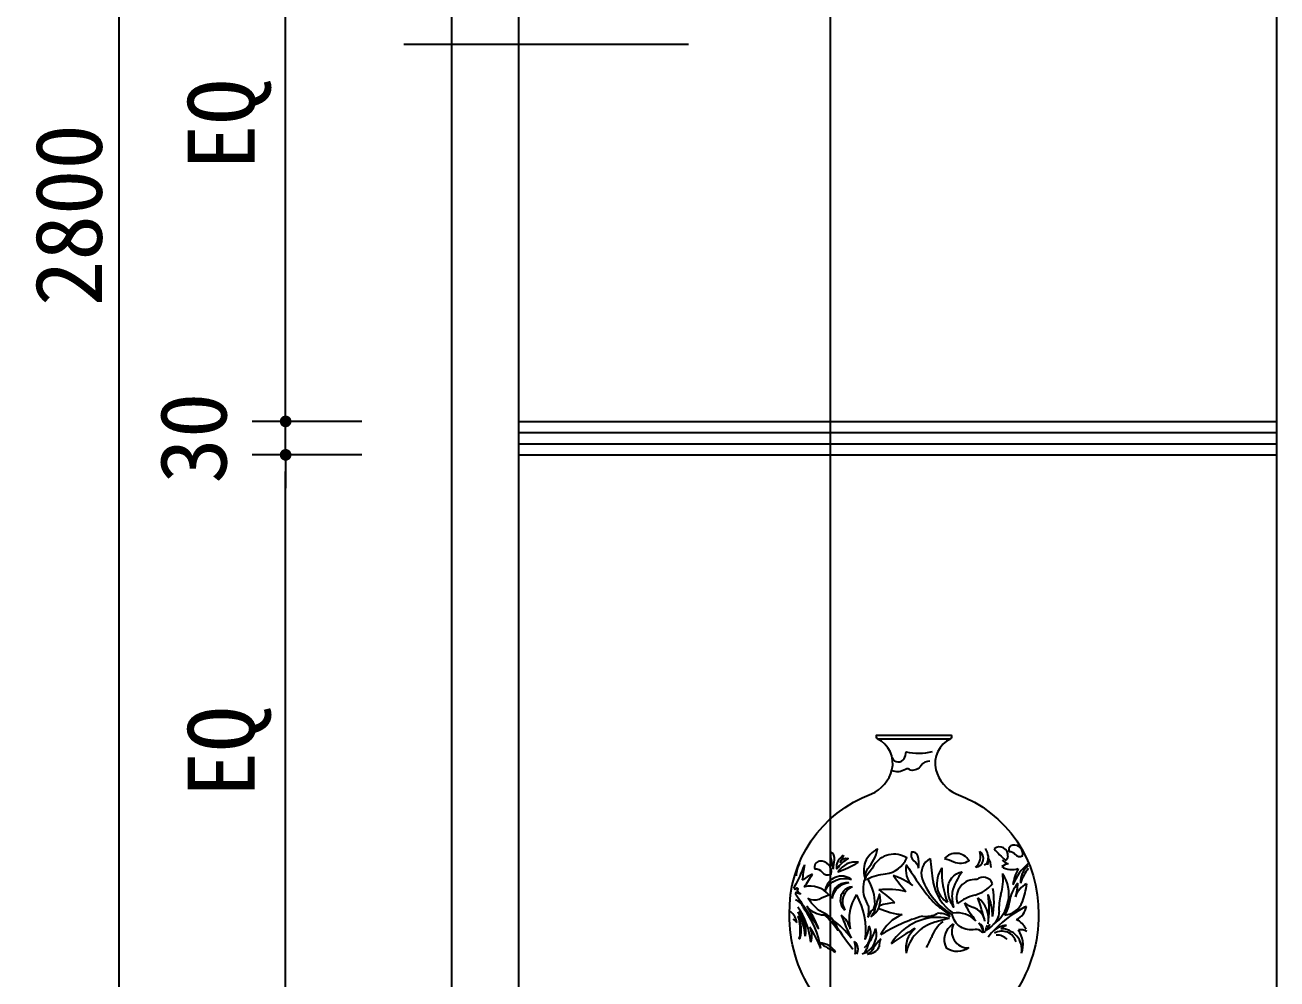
# Model space of a CAD drawing. Extents: x 493 to 4504, y 3788 to 7712.
# Drawn here: x 493 to 1616, y 5155 to 6010 of the extents above; entities that cross this region are included whole.
import ezdxf

# ---------------------------------------------------------------- set-up
doc = ezdxf.new("R2010")
doc.units = 0
doc.header["$MEASUREMENT"] = 0
doc.layers.get('0').update_dxf_attribs({"linetype": 'CONTINUOUS'})
doc.layers.get('DEFPOINTS').update_dxf_attribs({"color": 3, "linetype": 'CONTINUOUS'})
for name, color, linetype in [('3', 3, 'CONTINUOUS'), ('4', 4, 'CONTINUOUS'), ('7', 7, 'CONTINUOUS'), ('DIM', 3, 'CONTINUOUS'), ('TEXT', 3, 'CONTINUOUS')]:
    doc.layers.add(name, color=color, linetype=linetype)
doc.styles.add('HZ', font='')
doc.styles.get('HZ').set_extended_font_data('仿宋_GB2312')
doc.dimstyles.get("Standard").update_dxf_attribs({"dimscale": 30, "dimtxt": 2, "dimasz": 0.5, "dimexe": 1, "dimexo": 1, "dimgap": 0.5, "dimtad": 1, "dimdec": 0, "dimtxsty": 'HZ', "dimblk1": 'DOT', "dimblk2": 'DOT', "dimsah": 1, "dimcen": 0, "dimclrd": 256, "dimclre": 256, "dimclrt": 256, "dimazin": 3, "dimtfac": 0.5, "dimtdec": 4, "dimtmove": 0, "dimatfit": 3, "dimtolj": 1, "dimtzin": 0})

# ---------------------------------------------------------------- blocks, each defined once
blk = doc.blocks.new('_DOT')
at = {"color": 0, "linetype": 'BYBLOCK'}
blk.add_line((-0.35, 0), (-1, 0), dxfattribs=at)
at = {"color": 0, "linetype": 'BYBLOCK', "const_width": 0.35}
blk.add_lwpolyline([(-0.175, 0, 1), (0.175, 0, 1)], format="xyb", close=True, dxfattribs=at)
blk = doc.blocks.new('*D12')
at = {"linetype": 'BYBLOCK', "ltscale": 100}
for p, q in [((681.8, 7239.7), (516.8, 7239.7)), ((546.8, 4454.7), (546.8, 7224.7)), ((681.8, 4439.7), (516.8, 4439.7))]:
    blk.add_line(p, q, dxfattribs=at)
at = {"layer": 'DEFPOINTS', "color": 0, "linetype": 'BYBLOCK', "ltscale": 100}
for p in [(546.8, 7239.7), (711.8, 7239.7), (711.8, 4439.7)]:
    blk.add_point(p, dxfattribs=at)
at = {"linetype": 'BYBLOCK', "ltscale": 100, "xscale": 15, "yscale": 15, "zscale": 15}
for p, rotation in [((546.8, 7239.7), 90), ((546.8, 4439.7), 270)]:
    blk.add_blockref('_DOT', p, dxfattribs=dict(at, rotation=rotation))
at = {"linetype": 'BYBLOCK', "ltscale": 100, "insert": (501.8, 5839.7), "char_height": 60, "attachment_point": 5, "rotation": 90, "style": 'HZ'}
blk.add_mtext('\\A1;2800', dxfattribs=at)
blk = doc.blocks.new('*D29')
at = {"linetype": 'BYBLOCK', "ltscale": 100}
for p, q in [((795.4, 5624.7), (697, 5624.7)), ((727, 5107.2), (727, 5609.7)), ((795.4, 5092.2), (697, 5092.2))]:
    blk.add_line(p, q, dxfattribs=at)
at = {"layer": 'DEFPOINTS', "color": 0, "linetype": 'BYBLOCK', "ltscale": 100}
for p in [(727, 5624.7), (825.4, 5624.7), (825.4, 5092.2)]:
    blk.add_point(p, dxfattribs=at)
at = {"linetype": 'BYBLOCK', "ltscale": 100, "xscale": 15, "yscale": 15, "zscale": 15}
for p, rotation in [((727, 5624.7), 90), ((727, 5092.2), 270)]:
    blk.add_blockref('_DOT', p, dxfattribs=dict(at, rotation=rotation))
at = {"linetype": 'BYBLOCK', "ltscale": 100, "insert": (676.8, 5358.5), "char_height": 60, "attachment_point": 5, "rotation": 90, "style": 'HZ'}
blk.add_mtext('\\A1;EQ', dxfattribs=at)
blk = doc.blocks.new('*D28')
at = {"linetype": 'BYBLOCK', "ltscale": 100}
for p, q in [((795.4, 6187.2), (697, 6187.2)), ((727, 5669.7), (727, 6172.2)), ((795.4, 5654.7), (697, 5654.7))]:
    blk.add_line(p, q, dxfattribs=at)
at = {"layer": 'DEFPOINTS', "color": 0, "linetype": 'BYBLOCK', "ltscale": 100}
for p in [(727, 6187.2), (825.4, 6187.2), (825.4, 5654.7)]:
    blk.add_point(p, dxfattribs=at)
at = {"linetype": 'BYBLOCK', "ltscale": 100, "xscale": 15, "yscale": 15, "zscale": 15}
for p, rotation in [((727, 6187.2), 90), ((727, 5654.7), 270)]:
    blk.add_blockref('_DOT', p, dxfattribs=dict(at, rotation=rotation))
at = {"linetype": 'BYBLOCK', "ltscale": 100, "insert": (676.8, 5921), "char_height": 60, "attachment_point": 5, "rotation": 90, "style": 'HZ'}
blk.add_mtext('\\A1;EQ', dxfattribs=at)
blk = doc.blocks.new('*D5')
at = {"linetype": 'BYBLOCK', "ltscale": 100}
for p, q in [((727, 5669.7), (727, 5684.7)), ((795.4, 5654.7), (697, 5654.7)), ((727, 5624.7), (727, 5654.7)), ((727, 5624.7), (727, 5654.7)), ((795.4, 5624.7), (697, 5624.7)), ((727, 5609.7), (727, 5594.7))]:
    blk.add_line(p, q, dxfattribs=at)
at = {"layer": 'DEFPOINTS', "color": 0, "linetype": 'BYBLOCK', "ltscale": 100}
for p in [(727, 5654.7), (825.4, 5654.7), (825.4, 5624.7)]:
    blk.add_point(p, dxfattribs=at)
at = {"linetype": 'BYBLOCK', "ltscale": 100, "xscale": 15, "yscale": 15, "zscale": 15}
for p, rotation in [((727, 5654.7), 270), ((727, 5624.7), 90)]:
    blk.add_blockref('_DOT', p, dxfattribs=dict(at, rotation=rotation))
at = {"linetype": 'BYBLOCK', "ltscale": 100, "insert": (644.5, 5639.7), "char_height": 60, "attachment_point": 5, "rotation": 90, "style": 'HZ'}
blk.add_mtext('\\A1;30', dxfattribs=at)

msp = doc.modelspace()

# ---------------------------------------------------------------- linework, layer by layer
at = {"layer": '3'}
for p, q in [((936, 5644.7), (1616, 5644.7)), ((936, 5634.7), (1616, 5634.7)), ((1257.7, 5370), (1323.3, 5370))]:
    msp.add_line(p, q, dxfattribs=at)
for points in [[(1271, 5353, 0.606622), (1281.7, 5352.1, 0.120337), (1283.4, 5358.4, 0.117745), (1307.1, 5358.6)], [(1304.8, 5349.9, 0.290031), (1297, 5346.2, -0.295613), (1287.5, 5341.9, 0.355652), (1282.8, 5342.6, -0.230831), (1270.5, 5341.4)], [(1192.2, 5257.1, -0.032131), (1183.2, 5237.2, 1.400325), (1184.9, 5236.2, -1.177981), (1185.7, 5234.4, 0.125511), (1188.8, 5231.1, -0.194497), (1185.5, 5232.3, 0.993305), (1184.8, 5230.3, 0.004724), (1195.4, 5214.8, -0.01818), (1204.9, 5200, 0.061215), (1194.6, 5219.6, 0.211468), (1209.9, 5212.1, -0.083111), (1222.3, 5198.5, 0.223297), (1210.5, 5213.4, -0.137289), (1195.6, 5226.8, 0.156675), (1205.6, 5226.2, -0.064959), (1214.3, 5230.2, 0.280111), (1192.2, 5237.3, 0.016428), (1199.5, 5248.8)], [(1240.9, 5259.4, 0.301927), (1222.5, 5250.8, 0.024274), (1231.3, 5254.5, 0.021693), (1240.5, 5259.4, 0.021693)], [(1315.6, 5254.3, 0.204951), (1311.5, 5235.6, 0.207386), (1320.5, 5223.5)], [(1207, 5182.1, 0.119493), (1191.8, 5217.7, 0.233267), (1184.2, 5225.7)], [(1356.1, 5203, 0.019058), (1354.6, 5198.4, -0.561912), (1351.3, 5196.6, 0.327403), (1345.4, 5199.1, -0.418583), (1324.8, 5212.5)]]:
    msp.add_lwpolyline(points, format="xyb", dxfattribs=at)
for points in [[(1217.9, 5253.1, 0.002838), (1219.3, 5261.6, 0.314731), (1215.9, 5268.7, 0.107645), (1216.5, 5260.4, -0.021592)], [(1227.4, 5265.7, 0.021668), (1224.3, 5259.5, -0.40319), (1231.4, 5262.6, 0.124822), (1221.4, 5253.4, -0.306833)], [(1249, 5210.2, 0.061158), (1252.1, 5215.4, 0.226586), (1255.6, 5221.4, 0.140151), (1249.1, 5244.4, -0.124084), (1265.1, 5248.9, 0.263153), (1284.1, 5263.2, 0.426123), (1254.6, 5256.4, -0.035381), (1247.2, 5246.4, 0.17877), (1245.8, 5228.3, 0.034637), (1249.6, 5220.2, -0.110997)], [(1249, 5253.7, 0.1311), (1257.9, 5271, 0.415852), (1247.2, 5243.7, -0.193778)], [(1294.6, 5254.1, 0.114441), (1294, 5265.2, 0.408028), (1288.3, 5268.4, 0.334223), (1290.5, 5260.8, -0.196774)], [(1317.8, 5262.6, -0.069254), (1326.2, 5259.9, 0.265179), (1339.9, 5260.9, 0.50566)], [(1381.1, 5266.7, 0.365466), (1387.9, 5265.1, 0.518595), (1379.2, 5274.7, 0.49713), (1375.8, 5268.9, -0.26654)], [(1208, 5250.7, 0.365466), (1216.2, 5248.7, 0.518595), (1205.8, 5260.3, 0.49713), (1201.7, 5253.4, -0.26654)], [(1234.6, 5243.9, 0.579837), (1210.9, 5233.9, -0.381939)], [(1333.8, 5250.8, 0.101223), (1324.8, 5232.3, 0.099713), (1326, 5219.1, -0.134598), (1321.1, 5235.1, -0.372428)], [(1251.8, 5210.5, 0.349216), (1259.6, 5230.7, 0.026318), (1255.4, 5217, -0.133366)], [(1187.3, 5192, 1.245656), (1188.5, 5191.6, 0.168659), (1186.7, 5210.7, -0.083715), (1188, 5193.1, -0.215575)], [(1326, 5204.1, 0.565129), (1339.4, 5182.5, -0.307637), (1320, 5182.1, -0.413777)]]:
    msp.add_lwpolyline(points, format="xyb", close=True, dxfattribs=at)
for centre, radius, start, end in [((1337, 5264.9), 13.2, 311.9058, 18.677), ((1344.9, 5262.8), 7.85, 277.1703, 53.4125), ((1339.6, 5262.2), 17.8, 343.2323, 32.1956), ((1367.3, 5265.6), 7.55, 353.7565, 129.5702), ((1443.4, 5340.1), 106.1, 220.3509, 228.034), ((1213.6, 5245.5), 28.9, 153.2449, 176.5843), ((1398.3, 5223), 208.9, 170.6155, 174.4585), ((1303.2, 5252.9), 20.1, 167.6427, 225.9369), ((1698.7, 5526.1), 494.6, 212.9319, 216.6902), ((1312.5, 5249.3), 15.4, 118.9393, 197.9696), ((1507.3, 5277.2), 202.7, 184.0844, 190.0079), ((1351.2, 5262.6), 6.01, 293.1837, 6.2451), ((1343.6, 5254.8), 16, 359.1634, 31.8611), ((1381.6, 5235.6), 23.4, 106.7686, 121.7899), ((1378.6, 5270.7), 17.9, 238.4409, 287.6694), ((1380.5, 5273.5), 16.5, 228.034, 250.0979), ((1370.3, 5265.3), 4.58, 297.857, 353.7565), ((1424.7, 5221.1), 48.9, 130.5123, 158.2452), ((1404.4, 5241.8), 18.4, 128.3822, 183.3906), ((1219.5, 5205.9), 47.3, 115.0532, 128.0104), ((1820.9, 5667.5), 691.2, 217.4302, 218.9498), ((1253.4, 5189.9), 60.5, 53.4019, 72.1326), ((1356.8, 5266.7), 63, 200.6192, 239.5077), ((1392.8, 5250.7), 77.3, 177.368, 200.6471), ((1345.2, 5227.4), 16.5, 83.9968, 197.2832), ((1352.7, 5237.1), 8.82, 22.4487, 130.5101), ((1342.2, 5230.7), 33.4, 304.5184, 33.5119), ((1319.7, 5244.1), 50.7, 344.268, 5.719), ((1423.1, 5232.5), 44.4, 151.485, 171.1752), ((1438.3, 5221.4), 55.8, 144.3246, 159.7319), ((1230.1, 5228.1), 12.9, 81.2975, 185.1639), ((1233.3, 5224.5), 16.4, 94.5404, 170.6806), ((1236.2, 5225.6), 11.8, 94.7696, 183.7421), ((1240.8, 5224.1), 14.4, 112.5834, 211.946), ((1266.7, 5162.8), 72.2, 76.6733, 96.0308), ((1226.3, 5180), 63.7, 42.4861, 59.0012), ((1350.7, 5249.6), 43.8, 190.0079, 234.9954), ((1337.5, 5258.3), 29.4, 285.1309, 322.6193), ((1296.3, 5223.9), 66, 348.3883, 10.5495), ((1406.2, 5220.6), 30.1, 138.1938, 174.4156), ((1306.9, 5247.7), 77.2, 345.5645, 354.7743), ((1398.9, 5223.7), 17.9, 114.3428, 164.3881), ((1324.3, 5247.4), 67.7, 339.7818, 353.7071), ((1236.9, 5225.7), 12.5, 183.7421, 227.8492), ((1270.5, 5208.5), 38.2, 145.4566, 193.4948), ((1182.8, 5198.7), 64.5, 352.297, 29.1538), ((1278.3, 5158.6), 64.6, 94.4964, 106.8488), ((1355.3, 5270.2), 66.3, 216.6902, 231.6144), ((1357.8, 5182.9), 48.7, 105.1309, 125.6706), ((1356.5, 5254.4), 37.7, 236.6603, 250.2634), ((1406, 5257), 78.1, 205.9374, 219.9346), ((1113.5, 5144.1), 248.6, 14.584, 19.5678), ((1334.6, 5208.7), 22.9, 348.3929, 54.656), ((1266.5, 5217.2), 91.4, 351.7252, 8.2748), ((1304.5, 5209.5), 56.5, 1.1856, 21.7226), ((1413.1, 5217.8), 46.4, 164.268, 183.6096), ((1370.5, 5230.4), 18.4, 274.7097, 339.7818), ((1352, 5225.9), 24.3, 325.1996, 354.4156), ((1169.9, 5203.1), 15.6, 7.0222, 50.3523), ((1130.8, 5180.4), 67.7, 6.308, 34.7462), ((1128.5, 5186.4), 64.9, 5.9365, 26.0717), ((1167.3, 5197.5), 26.2, 350.3197, 41.6885), ((1211.9, 5194.2), 22.2, 13.8773, 52.8659), ((1597, 5359.3), 399.9, 201.6263, 204.8197), ((1286.1, 5276.3), 64.2, 245.1245, 264.519), ((1292.9, 5179.4), 35.5, 111.4124, 155.3817), ((1340.8, 5066.8), 150.5, 106.4209, 122.1797), ((1312.5, 5160.2), 49.8, 78.606, 148.4493), ((1301.4, 5230.7), 19.9, 260.8467, 299.7995), ((1312.8, 5196.4), 17.2, 54.1295, 95.2383), ((1306.4, 5200.7), 19.1, 30.1827, 66.3152), ((1329.3, 5190.6), 23.4, 44.0469, 99.0462), ((1338.4, 5203.8), 16, 10.2758, 70.2634), ((1432.2, 5133.6), 95.3, 119.5962, 141.9419), ((1353.5, 5214), 13.3, 305.0558, 3.6096), ((1376.7, 5221.6), 14.7, 293.0022, 352.82), ((1460.6, 5083.6), 152.8, 116.9493, 119.5962), ((1178.7, 5201.8), 7.41, 25.2497, 62.6561), ((1179.4, 5193.3), 19.6, 343.8846, 23.7525), ((1090.9, 5134.5), 125.5, 22.2791, 32.0614), ((1175.5, 5148.8), 72.4, 36.0403, 54.5916), ((1415.3, 5326.4), 230.7, 210.9378, 218.9193), ((1238.7, 5194.6), 18.2, 286.7832, 17.2213), ((1235.7, 5195.3), 16.2, 309.4523, 25.9518), ((1220.8, 5204.3), 29.5, 331.189, 356.2904), ((1228, 5205.7), 28.6, 325.1289, 348.6288), ((1384.3, 5029.9), 193.7, 118.6504, 126.1599), ((1306.3, 5182), 23.2, 129.7586, 189.9727), ((1319.1, 5170.4), 36.5, 105.782, 168.1235), ((1337.3, 5180.1), 33.4, 128.6645, 159.1426), ((1414, 4834.8), 385.3, 103.7697, 105.782), ((1346.5, 5198.8), 6.2, 347.8172, 69.8278), ((1337.3, 5193.8), 15.6, 13.7313, 43.9137), ((1347.8, 5207), 11.1, 313.3947, 343.3298), ((1348.7, 5214.3), 16.8, 293.5284, 318.0357), ((1373.8, 5186.1), 16.6, 91.3918, 136.1957), ((1380.1, 5185.4), 18.5, 111.2334, 129.221), ((1368.3, 5180.8), 19, 351.5247, 89.6993), ((1374.3, 5191.3), 18.6, 25.4119, 64.0129), ((1386.3, 5189), 9.88, 57.0501, 102.504), ((1366, 5185.5), 22.3, 340.2491, 35.8678), ((1274.9, 5287), 121.3, 235.431, 243.1281), ((1205.1, 5169.4), 17.7, 31.9628, 86.5964), ((1231.5, 5181.4), 8.93, 330.1718, 50.894), ((1213.6, 5181.3), 24.6, 349.8595, 16.689), ((1268.4, 5177.5), 20.6, 145.1289, 166.8959), ((1312.4, 5144.5), 69.4, 138.2044, 147.9913), ((1274.9, 5184.5), 15.6, 156.4507, 183.7949), ((1252.2, 5212.5), 57.7, 329.2659, 339.1426), ((1369.3, 5184.3), 13.3, 15.7028, 119.7632), ((1365.4, 5182.9), 11.2, 39.1613, 95.3462), ((1241.4, 5183.8), 7.12, 290.6657, 346.8959), ((1248.3, 5189.7), 12.7, 272.2363, 330.6321), ((1243.8, 5187.4), 11.5, 295.916, 327.9913)]:
    msp.add_arc(centre, radius, start, end, dxfattribs=at)
at = {"layer": '4'}
for p, q in [((876, 4439.7), (876, 6839.7)), ((936, 4439.7), (936, 6839.7)), ((1616, 4439.7), (1616, 6839.7))]:
    msp.add_line(p, q, dxfattribs=at)
msp.add_lwpolyline([(1235.7, 5112.9, -0.146953), (1199.2, 5143.3, -0.150583), (1178.9, 5212.7, -0.321292), (1252.4, 5320.6, 0.224308), (1270.8, 5342.4, 0.358073), (1257.7, 5370, -0.263255), (1257, 5373.4), (1324, 5373.4, -0.262495), (1323.3, 5370, 0.358073), (1310.2, 5342.4, 0.224308), (1328.5, 5320.6, -0.321292), (1402.1, 5212.7, -0.150583), (1381.7, 5143.3, -0.146953), (1345.3, 5112.9)], format="xyb", dxfattribs=at)
at = {"layer": '7'}
for p, q in [((936, 5654.7), (1616, 5654.7)), ((936, 5624.7), (1616, 5624.7))]:
    msp.add_line(p, q, dxfattribs=at)
at = {"layer": 'TEXT', "ltscale": 100}
msp.add_line((1215.5, 7382.2), (1215.5, 4399.1), dxfattribs=at)
at = {"layer": 'TEXT', "color": 1}
msp.add_line((833.1, 5993.1), (1088.2, 5993.1), dxfattribs=at)

# ---------------------------------------------------------------- dimensions: what is measured, and where the dimension line sits
at = {"layer": 'DIM'}
dim = msp.add_linear_dim(base=(577.7, 7239.7), p1=(742.7, 4439.7), p2=(742.7, 7239.7), angle=90, dimstyle='STANDARD', override={"dimscale": 30, "dimtxt": 2, "dimasz": 0.5, "dimexe": 1, "dimexo": 1, "dimgap": 0.5, "dimtad": 1, "dimtih": 0, "dimtoh": 0, "dimdec": 0, "dimzin": 8, "dimtxsty": 'HZ', "dimblk1": 'DOT', "dimblk2": 'DOT', "dimsah": 1, "dimcen": 0, "dimclrd": 256, "dimclre": 256, "dimclrt": 256, "dimtfac": 0.5, "dimtofl": 1}, dxfattribs=at)
dim.commit()
dim.dimension.update_dxf_attribs({"geometry": '*D12', "text_midpoint": (501.8, 5839.7), "insert": (30.9, 0)})
for base, p1, p2, picture, middle in [((727, 6187.2), (825.4, 5654.7), (825.4, 6187.2), '*D28', (676.8, 5921)), ((727, 5624.7), (825.4, 5092.2), (825.4, 5624.7), '*D29', (676.8, 5358.5))]:
    dim = msp.add_linear_dim(base=base, p1=p1, p2=p2, angle=90, text='EQ', dimstyle='STANDARD', override={"dimscale": 30, "dimtxt": 2, "dimasz": 0.5, "dimexe": 1, "dimexo": 1, "dimgap": 0.5, "dimtad": 1, "dimtih": 0, "dimtoh": 0, "dimdec": 0, "dimzin": 8, "dimtxsty": 'HZ', "dimblk1": 'DOT', "dimblk2": 'DOT', "dimsah": 1, "dimcen": 0, "dimclrd": 256, "dimclre": 256, "dimclrt": 256, "dimtfac": 0.5, "dimtofl": 1}, dxfattribs=at)
    dim.commit()
    dim.dimension.update_dxf_attribs({"geometry": picture, "text_midpoint": middle})
dim = msp.add_linear_dim(base=(727, 5654.7), p1=(825.4, 5624.7), p2=(825.4, 5654.7), angle=90, dimstyle='STANDARD', override={"dimscale": 30, "dimtxt": 2, "dimasz": 0.5, "dimexe": 1, "dimexo": 1, "dimgap": 0.5, "dimtad": 1, "dimtih": 0, "dimtoh": 0, "dimdec": 0, "dimzin": 8, "dimtxsty": 'HZ', "dimblk1": 'DOT', "dimblk2": 'DOT', "dimsah": 1, "dimcen": 0, "dimclrd": 256, "dimclre": 256, "dimclrt": 256, "dimtfac": 0.5, "dimtofl": 1}, dxfattribs=at)
dim.commit()
dim.dimension.update_dxf_attribs({"geometry": '*D5', "text_midpoint": (644.5, 5639.7)})

doc.saveas('drawing.dxf')
